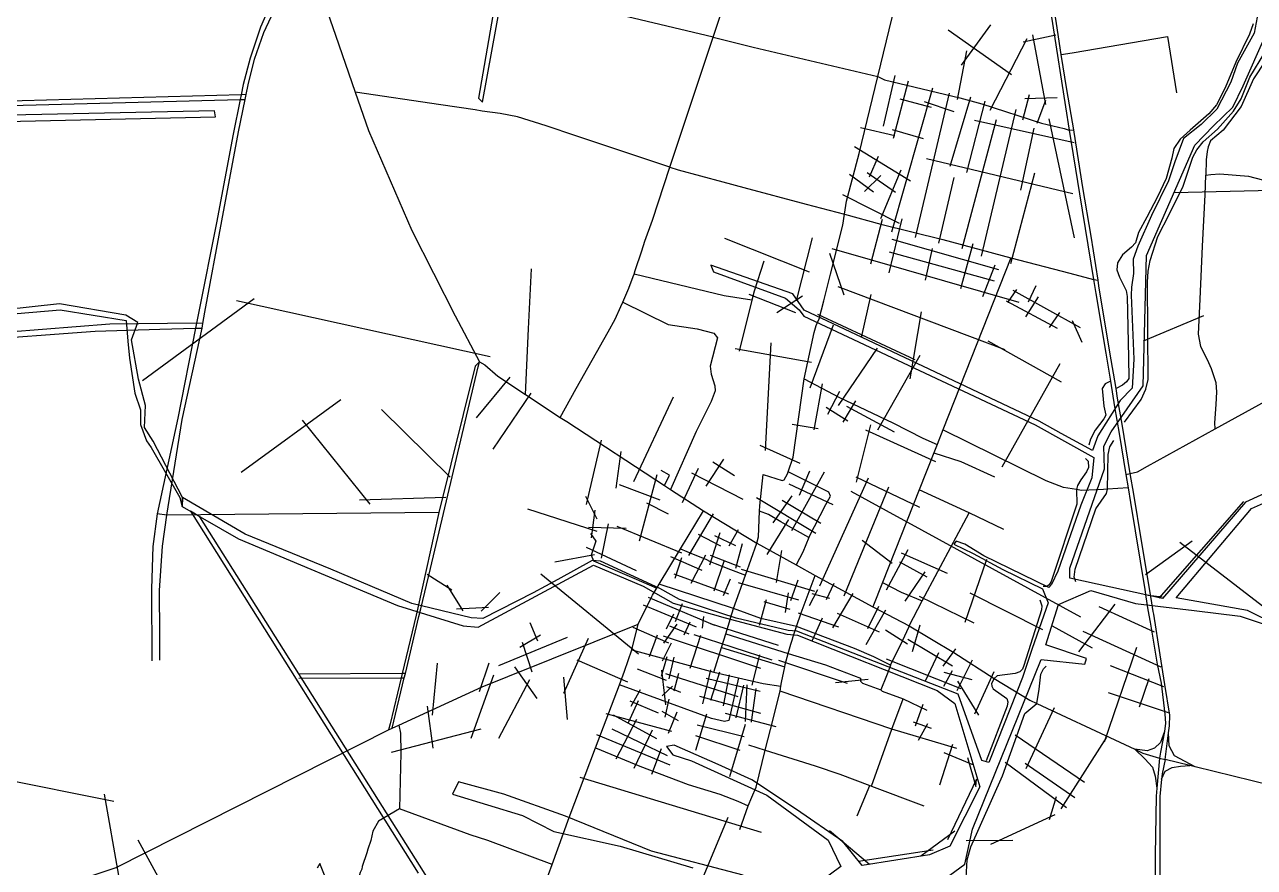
# Model space of a CAD drawing. Header units: metres. Extents: x 4243 to 17166, y -1761 to 6246.
# Drawn here: x 8553 to 12106, y 1809 to 4242 of the extents above; entities that cross this region are included whole.
import ezdxf

# ---------------------------------------------------------------- set-up
doc = ezdxf.new("R2010")
doc.units = ezdxf.units.M
doc.header["$MEASUREMENT"] = 0
doc.header["$XCLIPFRAME"] = 0
for name, color, linetype in [('底图', 73, 'Continuous'), ('水网', 141, 'Continuous'), ('路网', 2, 'Continuous')]:
    doc.layers.add(name, color=color, linetype=linetype)
picture_1 = doc.add_image_def('image1.jpg', size_in_pixel=(8192, 4266))

msp = doc.modelspace()

# ---------------------------------------------------------------- linework, layer by layer
at = {"layer": '水网'}
for points in [[(9914.042567776632, 4319.477884848253), (9864.630599653814, 4029.63570525928), (9875.588312063834, 4018.686532164749), (9929.282194640837, 4313.218052250973)], [(12116.78367900802, 4278.93688037683), (12105.16508298006, 4217.462593231), (12057.04940750438, 4130.902404266468), (12038.20912947505, 4075.994976180082), (11996.99706756358, 3998.610796247552), (11951.87574803969, 3953.52591512713), (11901.50739106885, 3913.683194622572), (11876.09175774804, 3845.730016673334), (11858.18530535954, 3791.002262312453), (11808.77188154589, 3690.786007774179), (11769.08101650828, 3603.030197970511), (11755.90410349134, 3565.302740301822), (11756.43543062918, 3523.893552388647), (11750.9445649751, 3484.154036472086), (11749.61406359449, 3460.891032403044), (11757.75938140123, 3276.209728278745), (11753.23145520372, 3193.022518228739), (11718.52196404419, 3157.273771364475), (11653.42565552133, 3055.219670222549), (11638.01352929882, 3012.441224781913), (11548.10642697778, 3062.064232992184), (11483.88717215496, 3097.142581251741), (10972.44040347217, 3338.553923734057), (10805.14441176539, 3418.0243312284), (10772.23342657496, 3464.610422260361), (10535.43038325629, 3547.433110256039), (10543.15573427058, 3528.563344384544), (10751.61429440207, 3452.667725333246), (10790.34003644693, 3419.132271289476), (10803.82046099333, 3400.713270860608), (11472.82246647205, 3086.747665665753), (11641.91987552959, 2992.783769297705), (11635.88094229367, 2933.302279376425), (11603.9802065104, 2854.487609110773), (11538.41152632679, 2663.973952116969), (11519.43077413633, 2625.181388603407), (11511.87428325356, 2616.89023673482), (11324.11928536056, 2708.534473436826), (11269.50322266912, 2742.574738779805), (11244.62837847625, 2751.219776018174), (11237.59884765884, 2742.574738779805), (11293.29648860614, 2715.018251365633), (11378.73534805199, 2669.091059819912), (11493.91615384188, 2612.897742814734), (11509.59831070574, 2572.914158109343), (11463.74041164294, 2440.58144074207), (11436.02769825805, 2356.645925559977), (11364.7192292955, 2176.688459288213), (11338.6740097088, 2111.626447191113), (11318.59712235466, 2117.483523165225), (11250.3863633899, 2308.571848602733), (10783.54632753727, 2490.607493053365), (10758.69186301553, 2493.251140381268), (10608.45947873068, 2528.313677352969), (10522.83210732776, 2556.360314690392), (10444.97448550805, 2582.657073680195), (10387.95216594333, 2614.432587647636), (10216.33713966713, 2692.77550657955), (10192.21197623038, 2694.966951075068), (10093.71702610294, 2640.464866913448), (10021.80517330859, 2601.908897761663), (9877.103686174612, 2527.425657931948), (9842.902231100134, 2529.178123581223), (9671.89131650131, 2571.239311509533), (9437.46759977634, 2669.50042843615), (9190.16029172833, 2771.148035741469), (9009.503242119796, 2877.177094647953), (9007.749134719723, 2850.888959996984), (9170.866566018318, 2757.127735591377), (9630.401945494583, 2565.223835178942), (9819.828804258024, 2506.513361148653), (9863.677850032807, 2502.132197025466), (10196.05136068491, 2681.768262937025), (10339.62323176709, 2621.244952885609), (10426.44426961662, 2572.173614882224), (10577.28440480551, 2529.236194129277), (10755.0213386924, 2482.555235370295), (10785.76480029884, 2479.263900196646), (11189.05883831833, 2319.153624863247), (11239.98763624264, 2282.30383740901), (11312.33692411892, 2041.357921745221), (11225.98097947635, 1869.620887763682), (11166.94325601496, 1844.811827221245), (10972.72644671215, 1813.938419094891), (10916.4472572949, 1883.403731118131), (10783.33088530064, 1975.626085999363), (10654.22057435615, 2061.630580065656), (10556.92074636602, 2105.381275969849), (10429.8389405352, 2161.816649418092), (10407.77576310024, 2158.289582316531), (10425.42601391009, 2133.598962693941), (10479.25964280276, 2116.844747136231), (10697.23987638147, 2017.200573740003), (10874.62526094296, 1887.575036329916), (10910.80863902589, 1810.858092744485), (10787.39080690953, 1720.138097686576)], [(12292.70027156407, 2960.580488124513), (12080.61631352384, 2863.214865045913), (11840.55761775689, 2585.221664568817), (11572.21557781589, 2643.657597146521), (11572.21557781589, 2672.974599592912), (11672.92608932336, 2959.397803793661), (11671.01112809113, 3025.428616618738), (11692.08079656295, 3066.578211933258), (11784.98152699042, 3199.59685171512), (11794.5002890561, 3575.620611794294), (11933.72182821703, 3894.134980763484), (11987.53434959322, 3949.902255430759), (12043.4336037148, 4003.830821060459), (12073.31092930212, 4065.463508562708), (12137.88391698652, 4210.877910537994)], [(7934.526544034598, 3949.968087883783), (9104.593331492972, 3975.904349510674), (9101.598247695832, 3993.860222944699), (7738.849676870974, 3964.931315745461)], [(8134.889279846335, 3374.72152598726), (8655.421742585138, 3418.488608135202), (8845.91052777879, 3387.95356156875), (8851.125540028324, 3328.113586630265), (8855.600333511944, 3279.567183383392), (8871.582362678251, 3178.002944686741), (8887.401354476227, 3129.70492239797), (8887.401354476227, 3088.118935538922), (8905.004295335499, 3040.321124902054), (8918.243803056306, 3021.480106826639), (9001.726941927918, 2877.005757783307), (9007.749134719723, 2850.888959996984), (9009.503242119796, 2877.177094647953)], [(9009.503242119796, 2877.177094647953), (8924.389001719654, 3039.611341816781), (8899.516341063078, 3078.754915920552), (8902.624968741788, 3142.751534694748), (8882.093178016248, 3218.928594669736), (8862.19534062897, 3332.009775433515), (8879.606130304164, 3382.337104647828), (8845.589547959855, 3403.436549583625), (8653.34374398459, 3435.98940395721), (8327.961916189406, 3400.978325540491)], [(12169.74971619085, 2509.431837407057), (12085.89464832272, 2550.855111740297), (11879.55411828845, 2587.571221942722), (12097.20099867659, 2845.526058637537), (12305.2759842854, 2937.588288294559)], [(10209.65260756667, 996.8377986563137), (9059.03106328061, 2821.411690930944), (9031.812616143112, 2837.05707542305), (9689.93751520559, 1792.438229881692)], [(11225.94968212431, 1786.53860716935), (11269.65752589272, 1817.981509136094), (11291.02997804852, 1919.187550293572), (11489.95958627888, 2408.976688683325), (11616.37177434703, 2395.27462663583), (11621.01833934372, 2411.98744536721), (11503.00475927954, 2450.984405710944), (11539.89705877634, 2568.070441947202), (11633.53364089735, 2608.168155402993), (11762.84119794366, 2571.040664238565), (11932.27851080033, 2550.249108198856), (12064.5731453445, 2533.778920866491), (12139.93644099822, 2509.607486441149), (12152.96196217311, 2496.59220924211), (12858.21430751099, 2352.494168849487), (12892.14136487176, 2518.776021046215), (13001.92956413585, 2516.916901073477), (13212.79219760455, 2467.673651249497), (14311.20915661054, 2057.866056168453)], [(10629.29696452187, 1786.427640676439), (10363.92526163475, 1855.538492374005), (10115.49197676184, 1957.08864465059), (9937.636404075662, 2020.557741366676), (9806.362208774195, 2055.818063175422), (9789.423790759873, 2020.557741366676), (9991.275698248064, 1958.499011526466), (10081.61514073319, 1911.955179754819), (10273.5858191495, 1869.642736088717), (10483.90766349027, 1807.584006248507)], [(9447.137025838483, 1716.366099362436), (9406.257589272223, 1819.84436632233), (9398.0817019589, 1806.228835141111)]]:
    msp.add_lwpolyline(points, dxfattribs=at)
at = {"layer": '路网'}
for p, q in [((10542.45360722602, 4206.569265889877), (10083.63919396535, 4315.632372303342)), ((11260.11256139283, 4125.239088437927), (11344.87743600376, 4242.201509151025)), ((11221.5724199235, 4226.924067878164), (11403.87003305065, 4098.692511100147)), ((11342.29649623576, 3995.592852614646), (11449.87641257385, 4202.72934773803)), ((11438.29129743401, 4193.081587372288), (11531.93006309122, 4212.907217463595)), ((11464.73683198762, 4213.304799483391), (11502.13935110578, 4011.314447337005)), ((11248.00339756917, 4026.022682247449), (11275.45117523067, 4167.184135270072)), ((11066.64543284604, 4095.059364631072), (11033.85381430026, 3949.627139022225)), ((11057.9476803852, 3644.048128378927), (11176.44163840951, 4059.732347935438)), ((11105.18994138774, 4079.539004481281), (11061.83728617185, 3913.999132901547)), ((11082.00442635489, 4028.428585301678), (11172.39700155391, 4003.59968877997)), ((11126.54128602717, 3627.559829935024), (11225.08281825983, 4044.868587448203)), ((11152.14615915052, 4020.394726208062), (11237.05733068555, 3991.569598552713)), ((11286.04423709807, 4032.903467240102), (11226.17094712425, 3832.760448470072)), ((11327.47174124629, 4021.574535759341), (11274.13013584015, 3815.448813146331)), ((11436.75554365222, 3967.330894284592), (11455.75667551381, 4040.859132328361)), ((11442.97425470047, 4028.777008590229), (11535.9077381707, 4032.22904394398)), ((11478.02437750448, 3957.90707925032), (11503.14668913139, 4024.70143353939)), ((9874.43647492514, 3992.889972692297), (9854.710661156338, 3995.85698882019)), ((11416.44065085414, 3997.341581050423), (11316.18868194509, 3573.80921316304)), ((11066.87907121761, 3921.555778580136), (10967.84333196236, 3944.585638022982)), ((11359.71456436487, 3967.681329918851), (11260.69847693515, 3595.258518777149)), ((11297.53546018211, 3966.643821958161), (11584.92739762599, 3902.467529458402)), ((11512.4747557037, 3970.35889964609), (11584.88591043849, 3626.476325500583)), ((11059.67631319642, 3939.547874237236), (11148.62848236016, 3913.639210494585)), ((11468.32510978111, 3943.741027774057), (11430.51135801524, 3764.486732594495)), ((10950.96314157953, 3890.609063573822), (11111.87374564295, 3791.488962500181)), ((10993.64181196037, 3803.014528906147), (11019.59532302758, 3862.371253392426)), ((11158.6778437182, 3856.146780584357), (11581.05671581952, 3754.443690032582)), ((10935.96734292246, 3810.50620456558), (11005.75315932021, 3759.793654883804)), ((10979.79964825313, 3760.946154028817), (11027.09285843337, 3807.048419652623)), ((10986.72073010681, 3815.116488623607), (11069.19507526199, 3758.640868260818)), ((11084.1901460737, 3822.031770971545), (11025.36276993132, 3681.995794165589)), ((11470.86529020697, 3813.216834258346), (11401.00450573361, 3551.704170320242)), ((11194.01109838055, 3611.112640839478), (11238.12362418812, 3800.509445955395)), ((10915.78127875912, 3751.725585912821), (11079.57633411977, 3669.31772861461)), ((11874.3951501341, 3757.751411449979), (12157.17327562405, 3764.322295200895)), ((11030.58142140787, 3680.000984595332), (10996.41999783018, 3550.506824613318)), ((11050.30748728197, 3525.965406052419), (11088.15471993608, 3681.254963460496)), ((10575.14017227408, 3626.053732898145), (10819.13869516004, 3528.417018102483)), ((10783.2901259585, 3444.645940313989), (10828.96751936362, 3626.631563599455)), ((10885.53056848456, 3595.702097270754), (11425.42517440044, 3440.997270034976)), ((11057.94258546736, 3622.483544102521), (11366.78994944214, 3534.929831305286)), ((11155.72351926309, 3504.529611902486), (11176.25167076161, 3596.291427090475)), ((11257.82275978266, 3480.239736557298), (11292.93693298136, 3610.325813660631)), ((10878.3103421739, 3582.075066971069), (10920.0260730983, 3461.838272283961)), ((11050.92324448551, 3586.575534447971), (11354.5206596317, 3502.910248549073)), ((11321.35492855333, 3457.644831269224), (11356.51277247572, 3548.981754031091)), ((10902.37727797916, 3485.885803708168), (11384.51225694595, 3304.728979383771)), ((11453.18956480839, 3441.738675696019), (11475.22945119068, 3489.119930767629)), ((8893.521806396195, 3214.683120144066), (9216.585446610814, 3451.485041002336)), ((10645.68003650033, 3463.711191198848), (10780.39912405272, 3411.137509198569)), ((10726.62736201857, 3411.137509198569), (10800.63613739353, 3459.089120544494)), ((10998.1544534046, 3462.896191179869), (10969.93079255288, 3339.207073661091)), ((11393.08045292669, 3439.736679176742), (11419.46120924025, 3477.77518799901)), ((11408.1075489358, 3475.439429567196), (11602.12565644597, 3367.663654570701)), ((11445.50861236313, 3398.361413662962), (11481.90816052805, 3456.086413243494)), ((9164.706810447038, 3445.594330106804), (9898.084557508353, 3284.192128817377)), ((11143.37125507777, 3413.329528649978), (11110.87586960743, 3219.326751645481)), ((11389.0729361861, 3444.408196040371), (11535.67191626294, 3366.329181876441)), ((11514.3001919525, 3367.330180136079), (11543.68694974412, 3411.040916603699)), ((10822.02896922046, 3193.222027933516), (10889.70985673822, 3375.721374335058)), ((10843.66708494525, 3406.493877697154), (11124.4188888577, 3275.383229141357)), ((11579.74950549146, 3388.1930307101), (11607.54300971515, 3325.624602445343)), ((11785.70136608532, 3329.698165150418), (11960.12951481016, 3402.89925327478)), ((10606.00663975219, 3307.168229881499), (10826.66461653623, 3267.33327128191)), ((10708.71654255758, 3323.972466604377), (10692.3749577665, 3012.589850887715)), ((10904.53170034603, 3142.212513518171), (11016.64027072699, 3307.804993564787)), ((11335.70585619111, 3329.458696009068), (11547.72358030046, 3211.313016009169)), ((11017.9482089004, 3071.807436040952), (11139.93582481704, 3288.356534558115)), ((11376.76798195147, 2965.602153144486), (11544.46137724351, 3264.27479325654)), ((9955.058839277133, 3223.985044522911), (9857.141798392635, 3106.971452732804)), ((10857.04852251802, 3205.479513227823), (10832.94883367, 3071.941688248655)), ((9906.61781691015, 3016.791916241287), (10016.07339082914, 3177.769512582512)), ((10313.04886857874, 2923.029254445865), (10427.95018173719, 3167.956164911331)), ((10907.1206464133, 3182.526410400518), (10872.66153406934, 3116.582128441601)), ((11723.45321699628, 3088.362821082061), (11710.7627950462, 3164.140497777087)), ((9178.79716943379, 2950.288777126465), (9466.289549542009, 3159.474415154721)), ((9584.258003191791, 3131.433814854478), (9782.790935682364, 2935.264316459186)), ((10869.15768634167, 3138.174598080223), (10931.65049188933, 3098.491140366009)), ((10918.21737729362, 3094.406078542466), (10954.42841350147, 3155.681718417385)), ((10926.97845230379, 3140.508919122221), (11064.81344598881, 3066.977806298819)), ((11702.15779840597, 3138.99448998546), (11715.01519959629, 3061.452579926641)), ((9354.842590624468, 3099.841136870091), (9550.43429987703, 2857.3842370442)), ((10770.50770514528, 3088.360129548062), (10845.36369255918, 3075.954880581936)), ((10956.64688626304, 2921.300936945307), (10998.00087802636, 3087.102700947376)), ((10981.97590598184, 3072.640259693493), (11184.09638842055, 2980.700208169757)), ((10176.49197140604, 2856.925134740712), (10219.81187357916, 3042.382054403308)), ((10677.24741909303, 3028.287009983382), (10792.4529716263, 2975.962858853105)), ((10275.07499082607, 3009.498312896816), (10260.72551887901, 2903.557222246367)), ((10521.83859836461, 2909.404236491886), (10573.0498003019, 2987.107229482965)), ((10453.55723839672, 2862.024418810092), (10499.7106426896, 2961.206327645284)), ((10541.43801914016, 2979.526435655659), (10604.02981166145, 2940.359000881145)), ((10863.07289884588, 2949.696572527173), (10768.85913532728, 2780.935797874175)), ((10791.69455672556, 2883.904653887498), (10821.55586971424, 2954.110509137914)), ((10271.09804359206, 2914.627136084427), (10387.72580602567, 2869.806159732048)), ((10329.41228873154, 2751.778058218071), (10380.24937813624, 2943.511484199728)), ((10479.4787242664, 2947.939794708451), (10628.05453243397, 2872.132143913186)), ((10761.24732819455, 2916.667367172486), (10887.71992743038, 2856.407099455304)), ((10850.09832684858, 2621.917651313999), (10991.1285618142, 2933.418707950565)), ((10954.01499731757, 2936.714930249554), (11138.75671527837, 2848.538827667129)), ((9520.286215803004, 2870.609085676668), (9769.555067188456, 2877.956447399803)), ((10173.5245457337, 2881.144003029564), (10205.67711602337, 2815.406992680393)), ((10715.57721324346, 2803.752636148012), (10770.61615410901, 2882.149313458591)), ((11048.93113164149, 2907.06014119921), (10919.62939735839, 2591.699692938361)), ((10939.9566635281, 2895.526525410359), (11603.91688396118, 2532.675292974804)), ((11670.2536323464, 2900.21456170216), (11605.92209862568, 2897.456922674493)), ((10005.91921973438, 2843.985464245372), (10206.02720965806, 2779.32563381549)), ((10349.34870192466, 2861.838133091456), (10412.64650447841, 2829.965451573196)), ((10667.56489181379, 2876.883867127879), (10839.12169045838, 2773.915011114557)), ((10741.92521651426, 2869.278350195905), (10853.7593891815, 2802.582600847411)), ((11830.74917322432, 2586.393999693101), (12075.37364314927, 2865.370374796272)), ((10190.40837534342, 2760.666014333372), (10201.71982061502, 2840.614497676608)), ((10471.5190070353, 2709.818637487886), (10542.91627313581, 2829.484213466756)), ((10698.01139249932, 2711.899690446444), (10760.66214049759, 2813.113493508835)), ((10182.13350105658, 2790.765531789104), (10290.65015441703, 2788.27855994989)), ((10239.13471310492, 2800.772064650024), (10218.8525733496, 2701.340337466856)), ((10264.26721456728, 2794.247177372862), (10450.43769303709, 2716.655438352609)), ((10533.05687942577, 2681.956561001367), (10562.8643318552, 2776.111630213331)), ((10588.10819366295, 2737.250646945032), (10615.51230060076, 2784.5683693873)), ((10498.44200816739, 2770.587166239857), (10563.82654346642, 2737.440669877164)), ((10546.52201921877, 2767.034226121847), (10606.85821886349, 2738.451442387479)), ((10607.39318522822, 2673.010821815988), (10626.61703778035, 2744.468068629911)), ((10973.11293261649, 2753.784366906796), (11059.51036444655, 2687.423529382621)), ((11791.2184341735, 2654.206600919541), (11925.6456557227, 2751.487992955605)), ((11890.36407808331, 2747.471638364717), (12141.39067609585, 2554.651833169104)), ((10084.34164958005, 2691.389862808341), (10199.65346754086, 2712.409388870991)), ((10175.11779930175, 2733.006322331203), (10319.63150232402, 2665.874181438121)), ((10418.74439319118, 2706.322330528172), (10509.80149123503, 2667.242001575826)), ((10432.80054344434, 2644.038217966678), (10451.74490336503, 2703.26931458409)), ((10478.63442360912, 2629.382879001088), (10521.41280880896, 2711.207443516702)), ((10533.57146611949, 2710.660372957238), (10620.08098614029, 2676.468606728944)), ((10739.58228219021, 2724.030685437901), (10724.30480736552, 2631.825579234341)), ((11043.16004551074, 2610.359887376428), (11106.04734326212, 2726.638110542728)), ((11085.47697673074, 2717.241893392697), (11218.30512194882, 2657.928290600539)), ((10573.35767890373, 2691.667279040558), (10544.02405382588, 2606.179095391941)), ((10623.46983429568, 2670.295304997882), (10834.91692761588, 2606.789698580746)), ((11080.18699640548, 2690.814906886663), (11159.53160636558, 2647.357438502542)), ((11332.32501433498, 2697.86214161868), (11268.84961750509, 2515.810398402158)), ((9715.61735640443, 2655.320578017796), (9787.676233968348, 2609.769120166893)), ((10044.63186056213, 2656.041572743561), (10326.40774294419, 2425.855382198061)), ((10428.4834274331, 2656.897695521379), (10586.80243902572, 2598.851569648134)), ((10572.13562648685, 2593.966456659604), (10592.30276666989, 2642.20612092223)), ((10614.91401168669, 2631.214976045479), (10788.4723851654, 2581.753817927209)), ((10787.24960490304, 2637.93189860048), (10765.24975001742, 2578.700801983127)), ((11097.23167984735, 2577.473271090305), (11154.82972511893, 2662.038937962556)), ((9772.480277827824, 2623.483543766663), (9819.04855399544, 2550.013376270945)), ((9871.98984443478, 2548.543788935174), (9925.910814774805, 2602.422045921732)), ((10367.22559676529, 2595.074484004581), (10372.89175884635, 2604.079064974503)), ((10759.13803224207, 2601.904585592216), (10749.97154734737, 2545.116189208056)), ((10843.19689682056, 2610.218448219705), (10819.71587655763, 2564.429533573159)), ((10827.29056357534, 2599.622585539066), (10878.79727074271, 2586.377900927328)), ((10869.70793745969, 2582.21522005438), (10891.67358361184, 2629.139672646183)), ((10888.01616050582, 2500.973660843272), (10946.94907423039, 2599.493507934676)), ((11283.54336032364, 2601.550987700408), (11493.36444703315, 2495.843616632104)), ((11798.55293221108, 2594.80502987135), (11839.84724065207, 2589.871620585385)), ((9688.889147665584, 2558.729501367023), (9683.779583044581, 2537.32247499231)), ((9800.42153466656, 2554.911425767758), (9893.558087001673, 2560.299050231814)), ((10340.03519226017, 2566.612641207758), (10493.38129914144, 2503.674803763337)), ((10354.2820380067, 2588.71567170485), (10546.24689365981, 2508.544967897877)), ((10433.76784997328, 2518.659879949991), (10454.01359745883, 2571.108221559378)), ((10694.97045444231, 2581.753817927209), (10675.41470439045, 2507.25706663332)), ((10688.24880222673, 2576.258101749874), (10763.41630746936, 2554.275524518395)), ((11019.48177914601, 2561.746501764632), (10987.74844780343, 2497.576533780026)), ((11137.78504167707, 2591.567453076365), (11295.29806344025, 2514.636050932168)), ((11598.97481373441, 2430.873884960427), (11703.24084999261, 2569.22869065142)), ((11656.52991612768, 2562.561214305694), (11816.68283313571, 2489.216387200868)), ((11792.64941247576, 2589.729242428614), (11798.2821787151, 2552.95299847977)), ((11813.56634479598, 2547.986776466423), (11807.52169644483, 2584.998248173797)), ((9692.362315785373, 2533.153467519616), (9697.772443035852, 2555.7497665048)), ((10407.14763252507, 2498.055184584868), (10428.51862899016, 2540.763197925058)), ((10511.75284473691, 2499.553807194694), (10515.5027042079, 2533.270372353727)), ((10589.319112845, 2517.915038554871), (10592.46945443586, 2528.004287844931)), ((10787.52909753448, 2543.627915804798), (10904.26094185945, 2503.238412218751)), ((10827.9507193478, 2462.849196110678), (10857.79456404701, 2528.906456908211)), ((10900.86044817767, 2542.872998679639), (11021.74828970362, 2488.894699362689)), ((10984.72643372661, 2452.279781402496), (11041.01508513407, 2552.309750222136)), ((10012.81409915385, 2515.557705274609), (10035.11018711491, 2462.72673049936)), ((10309.66584318643, 2502.176181153453), (10413.52137464226, 2457.595248898375)), ((10400.02420965186, 2456.471497549443), (10437.89182197687, 2510.792758073716)), ((10416.52082551177, 2506.671761505073), (10471.63546229829, 2483.444692181132)), ((10458.51313768595, 2480.073150656419), (10475.38459392392, 2518.285296167074)), ((10533.16241700796, 2513.454229035124), (10730.05260244373, 2450.087186995137)), ((11040.40733422979, 2494.630172159407), (11103.72406076383, 2453.87212182756)), ((11139.07987863349, 2508.084715682606), (11117.21758652723, 2431.02136115433)), ((11521.40032377303, 2505.885509282176), (11637.34463938151, 2442.542327912932)), ((11609.8182544175, 2490.88318441785), (11835.1686504581, 2388.123899837956)), ((9922.992882589344, 2391.436220902717), (10121.74635223439, 2473.547400945332)), ((9983.511043582575, 2444.267483155942), (10043.39161201042, 2480.549214159546)), ((9990.518011192677, 2459.544061994937), (10017.91047260409, 2373.613737242529)), ((10181.14144778426, 2469.77971479058), (10109.61389735806, 2310.886621143378)), ((10380.15257469879, 2479.698566873441), (10357.28148887621, 2416.385858168011)), ((10395.89950980281, 2404.772610984045), (10421.39520611695, 2457.220665115398)), ((10398.19003925833, 2477.470612676931), (10679.42949958495, 2383.67489091598)), ((10505.52467169857, 2478.591776724206), (10474.85763385857, 2382.927448217815)), ((10486.45439452468, 2480.898499881965), (10711.59589893708, 2407.655727453297)), ((10770.02404225641, 2464.998892612232), (10773.27457138546, 2475.061960201653)), ((11105.07203043392, 2467.42929498275), (11233.20921208628, 2390.972518951923)), ((10408.45629854384, 2416.949889927171), (10391.81920852279, 2359.732576425479)), ((10566.09786706627, 2443.59203104669), (10748.81767925457, 2387.47434428701)), ((10676.09160060703, 2422.118168707181), (10654.02623963589, 2334.675134924881)), ((11193.12822191743, 2428.594184730959), (11154.26200571144, 2346.676189878024)), ((11207.09557503252, 2389.759074479225), (11242.92522025376, 2440.123200872447)), ((11672.89697550761, 2171.105062332761), (11766.554665145, 2444.334178042831)), ((9744.7624695251, 2398.567399199295), (9730.676477610834, 2248.229937144614)), ((9866.891287448234, 2316.487266776443), (9895.419187674765, 2399.593695519492)), ((9967.808507047594, 2387.993097365776), (10032.94921413949, 2296.74126808031)), ((10147.93204598222, 2407.881685130473), (10294.81852498965, 2344.707253324275)), ((10322.94829378556, 2381.769199513597), (10406.52168548596, 2348.907881288033)), ((10428.18891502649, 2415.790203833197), (10414.26013771735, 2353.160542762722)), ((10730.62104969658, 2407.070709802968), (10929.66129042697, 2340.9757893926)), ((11042.28371965617, 2410.629686958157), (11257.29434402648, 2325.435018307588)), ((11054.56779266544, 2392.91097891744), (11046.44146984466, 2371.935514944548)), ((11247.28574201057, 2319.138101053366), (11291.39972350874, 2408.407194842934)), ((11688.785112618, 2391.693801155663), (11843.52285989292, 2331.422321797989)), ((9907.137498521595, 2363.744618846977), (9841.996791429821, 2180.602759203001)), ((10011.23540249374, 2350.343833702442), (9922.465194678514, 2181.240960276046)), ((10109.61389735806, 2358.107750990836), (10120.47043925826, 2235.58809381671)), ((10392.97939408116, 2378.676224132941), (10404.97428617789, 2278.159555125574)), ((10404.1998586785, 2368.624557232193), (10613.52018775674, 2302.515550401702)), ((10442.11769233574, 2369.011215089529), (10428.18891502649, 2317.206249156501)), ((10534.97693557571, 2379.449539847614), (10510.98787922761, 2280.865585170919)), ((10522.30223588075, 2355.202211240598), (10678.19070672395, 2317.353150394513)), ((10560.42459409381, 2372.428465610021), (10534.685797418, 2290.907477820991)), ((10588.59148300474, 2365.14981111954), (10571.35100915178, 2275.379643244261)), ((10615.53485292592, 2355.978503936378), (10587.46007735491, 2233.171642411442)), ((10895.69347372406, 2342.166523106396), (10989.85046530189, 2352.289197063423)), ((11042.62321130582, 2362.081633441558), (11026.81584361591, 2321.293967381527)), ((11046.44146984466, 2371.935514944548), (11042.62321130582, 2362.081633441558)), ((11208.91737205419, 2332.113131337857), (11233.81623514509, 2377.622904884396)), ((11208.91737205419, 2372.161686062347), (11289.68637545081, 2350.923964227433)), ((11247.91532827657, 2346.069036424742), (11309.23630273959, 2248.77672022616)), ((11353.0904434321, 2373.548479745456), (11297.34403684339, 2251.004674422671)), ((11773.66789818264, 2272.046336288331), (11802.00728645199, 2354.373412279529)), ((10331.60383121355, 2321.817970604286), (10304.28051511454, 2273.065158181533)), ((10394.91400713904, 2304.061894353072), (10425.09338856488, 2332.283893246611)), ((10407.6825988898, 2330.737549295241), (10448.3080174136, 2314.500219111156)), ((10629.62740633078, 2335.06466756179), (10607.28837549139, 2240.684790584433)), ((10639.58287563291, 2335.792561758659), (10634.96906367899, 2230.252215385612)), ((10665.32094446337, 2325.60233048076), (10652.20880968647, 2228.553795592976)), ((11408.12962737516, 2321.137142269814), (11457.09907137626, 2292.059187952371)), ((11683.33864553307, 2313.638360184559), (11857.13356876489, 2255.57902373554)), ((9716.185803657281, 2274.407105302729), (9732.790140635567, 2153.163275318861)), ((10325.35891773121, 2289.446227346081), (10296.4736454162, 2225.872201174265)), ((10301.93830863596, 2289.836047460966), (10383.5188596471, 2255.123946123524)), ((10413.96536033274, 2294.516476141347), (10402.25505578506, 2242.643090453698)), ((10502.39129727648, 2303.281104211463), (10678.67617960192, 2254.514205368585)), ((11147.58547991025, 2278.980592181731), (11125.66132094559, 2216.247726523318)), ((10232.06806217239, 2253.173695637205), (10421.38137705438, 2201.690705020331)), ((10253.14646478905, 2249.273482142482), (10378.44432155857, 2180.6292071754)), ((10393.66793582414, 2259.804374803964), (10440.8985513004, 2232.502592863049)), ((10412.79425709345, 2196.230348632147), (10437.77609455923, 2257.854124317586)), ((10522.87796158762, 2251.546570378821), (10490.87023253133, 2145.850123473036)), ((10576.93576686165, 2254.028942570672), (10723.11114091903, 2215.452275005693)), ((11527.3781179958, 2269.645032881411), (11445.94677529041, 2093.175824186474)), ((9613.365268351978, 2141.677093393519), (9872.013135487448, 2209.318357755256)), ((10249.63315507117, 2208.711204301973), (10408.89082224422, 2131.876394752588)), ((10320.28437964269, 2235.622878650029), (10260.95333448739, 2121.735609684023)), ((10314.42959129158, 2094.823935335968), (10367.12486998772, 2205.590918515052)), ((10496.00518178753, 2220.217222206585), (10632.18432720075, 2186.590637649293)), ((10634.53235644253, 2220.999449738011), (10589.53477063565, 2070.348061750119)), ((11119.68207103212, 2228.694659793807), (11172.49962775444, 2210.770983891387)), ((11161.53754827205, 2223.218204639794), (11134.63055973861, 2175.421543914767)), ((10204.75348021812, 2192.262865294586), (10417.48740419536, 2105.287558154611)), ((10490.91754248203, 2189.718685341184), (10619.66247503855, 2147.489897761669)), ((11414.74913815805, 2191.977399679483), (11614.62640109169, 2054.606343570515)), ((11547.53142911638, 1978.227186589036), (11679.22995828267, 2184.384819255793)), ((8811.026353724534, 1998.615698527661), (8136.927246950101, 2135.11770876107)), ((10365.18225063046, 2077.985776213696), (10392.50556672958, 2151.700299976161)), ((11233.46395797434, 2163.704229708935), (11196.33074165194, 2046.422708459315)), ((11208.70848042611, 2140.248040450213), (11294.49961704283, 2104.850304176158)), ((11276.57278498308, 2126.174269399373), (11300.83187197253, 2042.074316823681)), ((11386.20376964216, 2112.453233806474), (11563.12042176979, 1981.586941517366)), ((11443.76760618016, 2109.286951545801), (11587.4137174926, 2010.609854009818)), ((10157.40277025173, 2069.417495590926), (10681.35028358025, 1910.164767014677)), ((11302.88002891186, 2063.902518390154), (11218.90923362609, 1888.592995789251)), ((11300.83187197253, 2042.074316823681), (11302.88002891186, 2063.902518390154)), ((10958.02039830596, 1957.412871407287), (10994.86714975559, 2045.193420503696)), ((8825.583989454317, 1784.911769388942), (8784.152118233847, 2019.874118775828)), ((11514.24997062026, 1946.648595024773), (11534.25989619817, 2013.437487232615)), ((11344.88980937539, 1875.464164795703), (11530.42851804301, 1961.537941050483)), ((10457.49852120643, 1647.789669194084), (10585.82057558896, 1953.389378250518)), ((8879.912553215167, 1888.565110427036), (8960.712126118247, 1739.654401492036)), ((10878.23974117066, 1915.035506105167), (10994.29614496987, 1818.171819546202)), ((11141.76562813809, 1842.207564373966), (11240.07279415382, 1914.514308562211)), ((11273.1839368277, 1886.320195030828), (11407.9044800708, 1887.405711810978)), ((9544.596823705593, 1861.086306614743), (9541.257238986203, 1851.049882977211)), ((10962.21927060117, 1826.518454661185), (11177.94827837555, 1859.261044488929)), ((11819.00986789563, 1844.032232299855), (11819.04326374479, 1826.011132980173)), ((11832.93593619601, 1843.36575171951), (11832.80235280492, 1825.671359066793))]:
    msp.add_line(p, q, dxfattribs=at)
for points in [[(11197.06137106591, 6222.563527105319), (11226.24471137509, 6047.702261901402), (11242.93150304467, 5947.72219305992), (11318.57309703552, 5480.906673889549), (11327.133565875, 5426.422064529674), (11329.10392086603, 5413.925149180403), (11331.12993559637, 5401.009940528251), (11334.64763150574, 5378.578294930456), (11370.0360976255, 5153.283728385286), (11450.78725625598, 4667.336178539727), (11453.03590996586, 4654.134194488579), (11504.77720928588, 4351.799608173722), (11522.15418179542, 4245.912387890217), (11560.10299620614, 4005.333146496616), (11570.9009868151, 3938.085263007263), (11600.43404772528, 3754.067152497301), (11641.288300846, 3506.753494598379), (11647.96747028478, 3466.327952776512), (11676.47639188566, 3293.936024128401), (11689.96831416548, 3212.550629932375), (11702.15779840597, 3138.99448998546)], [(11710.7627950462, 3164.140497777087), (11706.10964033589, 3191.769799078291), (11688.52116078534, 3296.223239951709), (11656.70605031424, 3487.89345304476), (11654.15683397488, 3504.074138334895), (11634.1749853848, 3631.063203659782), (11610.30808655568, 3772.365582842322), (11585.12761773565, 3931.44545326702), (11583.96989503526, 3938.12447449466), (11563.65408796468, 4055.511158186418), (11547.73540078499, 4155.64559982199), (11534.21008264483, 4245.899317063332), (11516.49915166595, 4351.904175689852), (11506.30228630476, 4403.547567701376), (11470.74684094474, 4618.78954729851), (11382.21444992558, 5154.721626520564), (11338.76645266474, 5414.317311599791), (11337.29703538515, 5423.088681040272), (11336.75156987482, 5426.578929656592), (11262.91335163475, 5897.732466763294), (11237.5325077346, 6047.97678989725), (11208.01269781426, 6222.679962632187)], [(9129.809269055955, 5266.459903031528), (9244.301365334773, 4807.866304353287), (9290.899704184614, 4673.192112681396), (9307.64215560467, 4624.789241640304), (9314.020762425149, 4606.424173519887), (9370.83823052631, 4445.466321139538), (9375.925531255314, 4428.735401297394), (9451.03279169486, 4211.810651211475), (9508.184218265347, 4047.224387109687), (9546.500386994565, 3936.856636524608), (9671.267272275176, 3647.55776366865), (9796.84678984457, 3401.840799926722), (9867.055992685493, 3269.064213518461)], [(10100.55975657538, 3108.163255066553), (10146.1673519446, 3191.573753673525), (10239.28610599623, 3355.063648486452), (10258.65569739626, 3391.646267109493), (10275.76550313481, 3428.594954218657), (10281.19789428473, 3441.07676102355), (10298.84203357459, 3481.619849026611), (10311.33208043524, 3514.778496887011), (10313.7031855958, 3521.927811199742), (10317.05390226492, 3532.004822600575), (10336.15632688464, 3589.487078285252), (10345.29565708548, 3616.986643581594), (10366.63560346537, 3678.115890325454), (10416.96314525627, 3831.247504323663), (10495.43225431465, 4064.333830754679), (10542.45360722602, 4206.569265889877), (10636.02877118462, 4489.607303647266), (10648.14033178636, 4526.624679813568)], [(9370.83823052631, 4445.466321139538), (9314.555095974589, 4371.000833456812), (9285.845799304778, 4333.382668345175), (9251.62618783512, 4274.472175728472), (9234.393930655206, 4235.455731759721), (9204.448987635084, 4145.241304120456), (9183.955069376389, 4069.19610637048), (9178.155323906103, 4039.865634559594), (9175.439128335802, 4026.115366406679), (9155.590863125632, 3925.785933258421), (9107.523106996203, 3669.698674128333), (9056.605571916562, 3414.152670172451), (9050.00432610535, 3380.092473572062), (9046.9541720564, 3365.963924207201), (8995.446643665666, 3105.653891351482), (8936.291466266148, 2829.613971569517), (8923.545384565601, 2735.632962344622), (8919.170528576009, 2613.580277368368), (8920.25032763579, 2405.025796069705)], [(8943.88345553563, 2407.182156372292), (8943.783267995575, 2481.792458101583), (8942.180267324906, 2608.091267928423), (8950.852055656025, 2736.456322229875), (8964.266054306412, 2826.046051837446), (9007.99235028611, 3102.203517093265), (9065.900749394905, 3365.754806117096), (9068.294118445601, 3379.791865968553), (9074.015940275278, 3412.505858779827), (9123.085571814561, 3676.024655944611), (9171.153327934677, 3932.896277528664), (9190.200092815096, 4026.494413515496), (9192.994212035324, 4040.270823305415), (9198.727165805405, 4068.424938871467), (9216.849978905404, 4142.496453720553), (9243.644580345835, 4219.718481218384), (9264.917735034831, 4264.629824798496), (9296.799637194956, 4324.27224070666), (9321.64614754566, 4361.550532952358), (9375.925531255314, 4428.735401297394)], [(10668.80122927599, 2745.447938557191), (10673.04250187636, 2763.130598761549), (10676.23737126612, 2837.533972954785), (10676.88302430534, 2852.459138081817), (10686.81272288621, 2943.448150022364), (10741.91587082506, 2925.660672636645), (10747.68222045549, 2927.908611031657), (10757.28909250558, 2944.885787096748), (10759.29284333461, 2950.923864662124), (10773.43041866482, 2993.660992785299), (10805.05628600553, 3219.386093370558), (10833.82124242582, 3353.508334161656), (10839.49853645475, 3373.622876777255), (10848.6267346947, 3392.848698740301), (10861.76243461505, 3444.749420749897), (10880.98731067614, 3521.601059996465), (10916.53162408457, 3663.712520812114), (10921.65232066461, 3694.702005735539), (10927.86394824483, 3732.357407604752), (10964.109574456, 3870.092737000378), (11017.79896485456, 4092.618708597438), (11100.30897143506, 4434.617362682184)], [(12102.08420103625, 4244.291605602426), (12092.19903025613, 4215.182915279583), (12052.17967331432, 4133.569158848317), (12020.98795198486, 4059.746040220313), (11996.03012215555, 4010.35224541364), (11974.20037001581, 3984.367974442372), (11920.13249333598, 3937.575513706484), (11891.02244648547, 3912.101146327275), (11873.34491135576, 3884.548632496444), (11867.09988791705, 3856.473364727048), (11850.99195760512, 3797.735094994715), (11825.5109261556, 3745.231634550204), (11794.84240644635, 3685.958022453299), (11770.93097982579, 3642.290480981988), (11762.61541385599, 3612.137618762383), (11750.65970054478, 3600.191511953657), (11724.66659944528, 3577.305731766799), (11710.62921166629, 3554.43306469213), (11708.02433557459, 3534.684185011721), (11715.82783187576, 3512.844131031481), (11735.57590954588, 3474.901868307439), (11738.18078563572, 3457.7409733049), (11741.82093298458, 3280.983855771775), (11742.85620424547, 3220.679996058287), (11736.62231275462, 3210.812357816787), (11724.66659944528, 3200.931657870242), (11706.10964033589, 3191.769799078291)], [(10542.45360722602, 4206.569265889877), (10658.00323866517, 4177.643656326401), (11017.79896485456, 4092.618708597438), (11037.24647990637, 4083.390825329756), (11254.49759813607, 4030.611650101782), (11318.84026381583, 4013.842088848294), (11491.00698827603, 3957.887079315202), (11556.25134182558, 3942.03255319217), (11570.9009868151, 3938.085263007263), (11583.96989503526, 3938.12447449466)], [(11547.73540078499, 4155.64559982199), (11579.11636523553, 4161.305226723604), (11854.67663274542, 4208.490671220177), (11880.50275461585, 4045.159230528341)], [(11730.62219220609, 3094.296413100267), (11778.99051095568, 3160.284947472101), (11792.4267734962, 3189.547951340152), (11798.69406082504, 3217.608611113334), (11797.20237965532, 3498.506307205127), (11798.78311641724, 3530.423345550371), (11805.08379959524, 3561.54319202475), (11827.14732267544, 3630.880221344938), (11860.24260728457, 3696.283504129795), (11900.42894346476, 3775.868428360147), (11927.61316311569, 3859.388065957406), (11939.43529303581, 3880.666713123618), (11957.94772435561, 3903.919036562032), (11999.31404713564, 3940.163471919892), (12045.4114482759, 3992.171092241479), (12067.86458956473, 4028.415790413447), (12092.29921779618, 4090.658109583368), (12135.63589555607, 4162.363956294894)], [(12137.45040325471, 4136.418572898429), (12103.62041000486, 4085.495200360134), (12067.43044354603, 4006.195803977025), (12015.54442889639, 3937.431738266663), (11979.04276785464, 3906.350142084935), (11972.73095273622, 3889.293202300498), (11969.52495139488, 3876.484175116697), (11966.96460310579, 3851.650385301502), (11965.28367879637, 3808.047601141444)], [(7700.812097694958, 3988.132291953487), (9175.439128335802, 4026.115366406679), (9190.200092815096, 4026.494413515496)], [(9192.994212035324, 4040.270823305415), (9178.155323906103, 4039.865634559594), (7701.468882685761, 3999.542886516487)], [(9854.710661156338, 3995.85698882019), (9755.124244684588, 4010.574445154925), (9508.184218265347, 4047.224387109687)], [(10416.96314525627, 3831.247504323663), (10145.0207611958, 3921.211265427002), (10060.12851751433, 3950.018630957173), (9976.828142555663, 3975.963616985304), (9926.845691185676, 3986.223991958367), (9874.43647492514, 3992.889972692297)], [(10416.96314525627, 3831.247504323663), (10440.95249552489, 3823.339926722402), (10569.89386170567, 3788.651208987402), (10630.83015096583, 3772.104176499823), (10811.27904554479, 3724.08392681455), (10921.65232066461, 3694.702005735539), (11027.06074649491, 3666.653316287266), (11205.52815413498, 3621.508916445484), (11402.29648606502, 3568.92779558053), (11572.35927214496, 3524.267350068259), (11641.288300846, 3506.753494598379), (11654.15683397488, 3504.074138334895)], [(11992.85751666524, 3074.940366988478), (11991.83337735594, 3092.126861497236), (11995.51805249625, 3145.790703184845), (11997.12105316506, 3182.320414142159), (11995.19522597477, 3207.950090737024), (11982.21537334495, 3248.152588639816), (11974.36734924488, 3266.097374550474), (11951.45779804536, 3312.874184101762), (11944.08844775543, 3348.267318444734), (11949.30933186621, 3449.67679870961), (11956.04416106478, 3602.491855460161), (11963.68067813502, 3750.53817266546), (11965.28367879637, 3808.047601141444), (11979.85540014528, 3809.328496051428), (12005.64812615537, 3811.249838669726), (12088.46982731507, 3804.845364456472), (12128.83427467593, 3793.787851607369), (12156.38584864535, 3784.664757554828), (12175.93355122604, 3776.979405693652), (12220.94002135494, 3770.561879201734), (12276.28807217465, 3766.405519651657), (12804.86641030595, 3726.227450523467)], [(11734.55177023471, 2943.591913723329), (11747.25332413637, 2946.205799470132), (11768.47081907489, 2951.368225467333), (11796.67917804629, 2966.999280574674), (11992.85751666524, 3074.940366988478), (12758.22354366467, 3495.421782136372), (12821.67565341689, 3545.205589455495), (12965.72307450534, 3666.365771808604), (13102.24529801518, 3731.690823635494)], [(10688.29327211552, 3558.863823699707), (10660.31868407526, 3472.57540892245), (10653.86215360486, 3446.330886668468), (10617.7723746954, 3299.62138996966)], [(11402.29648606502, 3568.92779558053), (11205.9289042952, 3072.417940558342), (11189.05286949523, 3029.7589530595), (11179.72429616586, 3006.168492607248), (11137.33383407467, 2898.999109354744), (11031.59144977503, 2631.628680620285), (11003.8283687646, 2561.447856616636)], [(10000.5169301948, 3174.295631032379), (10008.38721819617, 3364.395538611745), (10017.12579822563, 3537.115216785518)], [(10653.86215360486, 3446.330886668468), (10573.64532854617, 3458.786571699602), (10313.7031855958, 3521.927811199742)], [(10281.19789428473, 3441.07676102355), (10412.06508765579, 3376.223784975183), (10496.28941439488, 3363.755114551576), (10543.94528840505, 3351.208037707432), (10554.4427163864, 3337.654595276749), (10533.70389524498, 3256.059792573971), (10536.09726430499, 3232.769497525354), (10546.83959516533, 3199.311014728563), (10548.03071371489, 3184.986629895341), (10536.09726430499, 3153.920024727413), (10493.11680890457, 3067.320811028534), (10419.0893475248, 2900.175353559607)], [(9068.294118445601, 3379.791865968553), (9050.00432610535, 3380.092473572062), (8799.067929964745, 3377.491564547119), (8409.171413455391, 3346.306839330529), (7661.505185496295, 3291.910204758345)], [(7661.01537973457, 3275.978127394745), (8757.13387778611, 3356.971849526686), (8943.638552654767, 3363.284598936734), (9046.9541720564, 3365.963924207201), (9065.900749394905, 3365.754806117096)], [(9867.055992685493, 3269.064213518461), (9854.599341664696, 3256.5956528596), (9749.50261040614, 2833.077337877301), (9688.889147665584, 2558.729501367023)], [(9697.772443035852, 2555.7497665048), (9725.268357254798, 2671.881551815139), (9863.15981050604, 3254.295374722162), (9867.055992685493, 3269.064213518461)], [(9867.055992685493, 3269.064213518461), (9882.217707325006, 3259.993791816698), (9920.032938355811, 3227.502394330165), (10000.5169301948, 3174.295631032379), (10100.55975657538, 3108.163255066553), (10119.04992399574, 3096.086946943251), (10401.50086798542, 2911.741760990524), (10419.0893475248, 2900.175353559607), (10514.35656774626, 2838.095953445358)], [(10805.05628600553, 3219.386093370558), (10905.72250152589, 3166.963545554725), (11060.90187169634, 3092.205279018672), (11147.66428282508, 3047.794903798437), (11189.05286949523, 3029.7589530595)], [(11689.96831416548, 3212.550629932375), (11674.75093977549, 3205.087824329677), (11666.07915144623, 3191.299290111697), (11670.8102298046, 3140.876517876459), (11676.71016281307, 3114.475875441393), (11671.19984801509, 3104.229304891487), (11645.58523318567, 3071.137123195396), (11632.19349844591, 3045.141787629516), (11627.46242008568, 3028.190610779857)], [(11605.92209862568, 2897.456922674493), (11592.25206514471, 2899.587231443671), (11554.84871624619, 2905.416176355386), (11503.8977853062, 2925.16403513722), (11205.9289042952, 3072.417940558342)], [(11715.01519959629, 3061.452579926641), (11734.55177023471, 2943.591913723329), (11740.99716874608, 2904.723498899898), (11747.94350497634, 2862.823120778369), (11789.187376315, 2611.606847499905), (11792.64941247576, 2589.729242428614)], [(11807.52169644483, 2584.998248173797), (11779.72521959641, 2752.204724383482), (11757.18302270607, 2886.883800629934), (11747.25332413637, 2946.205799470132), (11723.45321699628, 3088.362821082061)], [(11589.82530024484, 2633.484491886513), (11585.04969409504, 2646.61893885344), (11588.33361907513, 2669.908112495148), (11647.98973418609, 2844.003284838458), (11678.72504559555, 2888.125390503498), (11681.39671337628, 2900.920308284869), (11683.45612395578, 3001.202085705417), (11687.78645214461, 3023.655488824879), (11699.30801944458, 3041.769847715216)], [(11179.72429616586, 3006.168492607248), (11257.94850234524, 2981.179644750373), (11355.36418873467, 2937.004924131499)], [(11618.01139531494, 2989.583315372409), (11625.50319704623, 2981.310339427029), (11626.28243348584, 2963.588153958263), (11620.37136852578, 2950.976142403611), (11604.21891041682, 2928.13079101214), (11595.15750385471, 2911.179777098296), (11592.25206514471, 2899.587231443671), (11592.79753065505, 2857.60845498735), (11518.41384690464, 2634.347052147088), (11512.98145575472, 2624.845823546813), (11505.74568885588, 2619.866503126396), (11495.76033052639, 2619.709674169717)], [(10401.50086798542, 2911.741760990524), (10416.37315195636, 2941.383180705307), (10391.89399592602, 2954.818556975515)], [(10818.14745812514, 2761.144075417368), (10867.70689542615, 2856.62825490156), (10881.43258863524, 2881.094072669686), (10876.0558572358, 2891.837091519905), (10759.29284333461, 2950.923864662124)], [(11382.35916525521, 2784.681784026732), (11281.48144270503, 2832.606842773443), (11137.33383407467, 2898.999109354744)], [(11740.99716874608, 2904.723498899898), (11681.39671337628, 2900.920308284869), (11670.2536323464, 2900.21456170216)], [(9749.50261040614, 2833.077337877301), (8964.266054306412, 2826.046051837446), (8936.291466266148, 2829.613971569517)], [(10372.89175884635, 2604.079064974503), (10379.7379075347, 2614.978668264521), (10386.67311180592, 2626.466390208283), (10448.13260267512, 2728.340348659492), (10514.35656774626, 2838.095953445358)], [(10514.35656774626, 2838.095953445358), (10668.80122927599, 2745.447938557191), (10781.73485268489, 2682.349933957157), (10837.0829035046, 2651.428371735325), (11003.8283687646, 2561.447856616636), (11108.90283612558, 2506.035350305436), (11237.17628536583, 2429.34694866225), (11353.58307689638, 2353.874427881499), (11408.12962737516, 2321.137142269814)], [(10818.14745812514, 2761.144075417368), (10744.11999674537, 2802.91341081023), (10738.15327203483, 2806.494393044559), (10701.72953464486, 2827.980308559665), (10676.23737126612, 2837.533972954785)], [(11054.56779266544, 2392.91097891744), (11089.78927955613, 2464.528411733394), (11107.7005856263, 2502.71583552839), (11108.90283612558, 2505.708626369888), (11108.90283612558, 2506.035350305436), (11145.91656681546, 2578.516004888283), (11281.48144270503, 2832.606842773443)], [(10188.01234853477, 2772.592727557232), (10202.94029225618, 2750.492656439951), (10189.5040297138, 2710.187248612231), (10196.12753941701, 2694.321278375515), (10313.45828271494, 2643.573836951459), (10379.7379075347, 2614.978668264521)], [(10592.46945443586, 2528.004287844931), (10601.43067344487, 2556.703804341552), (10635.63915296481, 2652.526177334541), (10668.80122927599, 2745.447938557191)], [(10818.14745812514, 2761.144075417368), (10801.43840255611, 2719.361814151461), (10781.73485268489, 2682.349933957157)], [(10448.13260267512, 2728.340348659492), (10484.23351353616, 2713.415335699858), (10520.64611897641, 2698.490341039782), (10533.19182559498, 2691.929622380471), (10548.11976930522, 2685.957019028661), (10592.30247520492, 2668.640406611783), (10635.63915296481, 2652.526177334541)], [(10773.27457138546, 2475.061960201653), (10782.61427666456, 2504.009662046505), (10796.38449767628, 2543.425695403421), (10837.0829035046, 2651.428371735325)], [(11031.59144977503, 2631.628680620285), (11085.01367340632, 2603.58244059555), (11145.91656681546, 2578.516004888283)], [(9614.995269686218, 2210.745834441798), (9634.387124976378, 2219.658650611469), (9874.636850005249, 2330.050039253605), (9948.697707236046, 2359.781524318678), (10325.29154458479, 2510.949279352033), (10364.65411652461, 2590.970801996475), (10367.22559676529, 2595.074484004581)], [(11054.56779266544, 2392.91097891744), (11006.81173111521, 2416.774697139801), (10950.09445055597, 2440.65153102245), (10782.61427666456, 2504.009662046505), (10680.23374097631, 2527.194011039509), (10601.43067344487, 2556.703804341552), (10386.67311180592, 2626.466390208283)], [(11486.20911822491, 2581.195157442184), (11491.88641224638, 2564.479868957249), (11491.28528699488, 2552.835377408599), (11439.48832793557, 2392.03536692675), (11435.72572914534, 2381.057550288679), (11427.83317724638, 2373.516841498611), (11415.00917190523, 2369.086513902002), (11362.75580292591, 2362.212321472296), (11353.58307689638, 2353.874427881499), (11346.33617803477, 2339.524900238437), (11347.22673396603, 2331.762048071658), (11350.81122156628, 2323.999200854858), (11390.81944655464, 2296.228112868441), (11393.81394086615, 2286.374292640423), (11392.02169705578, 2274.128906467406), (11331.4082343264, 2116.782670909946)], [(9683.779583044581, 2537.32247499231), (9643.548719065497, 2368.799000073632), (9640.598752565917, 2356.422843026405), (9608.861565735422, 2223.474697066413), (9604.486709745835, 2205.832026556542)], [(9614.995269686218, 2210.745834441798), (9649.960721735144, 2356.448980620538), (9652.888424344595, 2368.642174351437), (9692.362315785373, 2533.153467519616)], [(11798.2821787151, 2552.95299847977), (11804.30456316494, 2516.438244996534), (11825.27715522633, 2395.315645009687), (11836.34231261559, 2341.132360143529), (11847.32954635494, 2251.389374630468), (11848.94367896602, 2225.565681932436), (11846.52804601588, 2200.761397096736), (11834.28290203609, 2141.050973451638), (11831.93406077498, 2123.891958621738)], [(11848.32028982625, 2120.48106822645), (11858.06074526557, 2197.311279288435), (11860.58769770548, 2217.188675975369), (11861.11089931451, 2248.213684771617), (11847.32954635494, 2336.492943919671), (11833.28102661506, 2422.917063724657), (11814.98010232509, 2540.106170432118), (11813.56634479598, 2547.986776466423)], [(9590.048571795458, 507.3154069603769), (9624.713461226089, 599.5543869546962), (9686.885396834696, 764.4207269632606), (9734.752777874704, 893.0276912152185), (9768.271076554665, 985.4525350084875), (9808.123454256216, 1092.539739736763), (9864.217345666371, 1243.273599664622), (9866.19883260527, 1248.579047362262), (9935.239180796081, 1434.101291524654), (10026.08701723465, 1676.276300777157), (10066.80768696614, 1788.270149907039), (10077.44983028457, 1817.529856165347), (10126.67530911439, 1952.917353398573), (10202.57293793582, 2154.106477704772), (10271.14574426622, 2335.891780257167), (10285.92897263565, 2375.0981682571), (10307.07967589632, 2437.410447377188), (10325.29154458479, 2510.949279352033)], [(10543.88962865458, 2372.523611572047), (10566.09786706627, 2443.59203104669), (10578.47659444459, 2483.230040658674), (10589.319112845, 2517.915038554871)], [(10578.47659444459, 2483.230040658674), (10758.94775291555, 2426.497934186773), (10866.93879093625, 2393.851935158425), (10967.54934671358, 2355.416545700224), (10968.02802052558, 2346.921831317188), (10973.47154362523, 2340.674952831992), (11026.81584361591, 2321.293967381527), (11030.50051876553, 2317.608577820414), (11090.73549522483, 2295.49626387743), (11159.7758434175, 2263.138127442391)], [(10619.33084756532, 1918.495331562066), (10643.67642020457, 1986.568436923379), (10653.87328555458, 2011.712064504565), (10665.99597810604, 2040.148994856456), (10692.2785098853, 2146.853418057261), (10708.05248172604, 2206.60307606723), (10735.55952790589, 2318.026777998486), (10737.96402890631, 2331.905804548354), (10739.67834906489, 2342.217068979924), (10748.81767925457, 2387.47434428701), (10750.25370068499, 2394.609927737096), (10758.94775291555, 2426.497934186773), (10766.2725754159, 2453.39370291488), (10766.38389490568, 2453.759632153378), (10770.02404225641, 2464.998892612232)], [(10307.07967589632, 2437.410447377188), (10543.88962865458, 2372.523611572047), (10615.53485292592, 2355.978503936378), (10686.84611873538, 2339.511831459531), (10737.96402890631, 2331.905804548354)], [(11273.39964766637, 1778.299127169826), (11276.51659341738, 1830.807173487206), (11286.91383385495, 1868.234649851394), (11378.4073233346, 2073.068483848532), (11442.34923884482, 2252.931479471678), (11477.79336471506, 2282.40140185965), (11483.93820060626, 2323.123593819735), (11488.61361922533, 2366.263651143702), (11496.41711552464, 2382.377501527255), (11504.73268148512, 2390.17959246639)], [(9652.888424344595, 2368.642174351437), (9643.548719065497, 2368.799000073632), (9344.444379255408, 2366.250582334528)], [(9344.822865525492, 2355.547233661579), (9640.598752565917, 2356.422843026405), (9649.960721735144, 2356.448980620538)], [(10587.46007735491, 2233.171642411442), (10574.92550268606, 2230.191987225262), (10537.29951480613, 2239.14402364468), (10271.14574426622, 2335.891780257167)], [(11245.84169674839, 2152.189299987513), (11058.05209273496, 2208.040626132337), (10735.55952790589, 2318.026777998486)], [(10999.98784633563, 2043.24621968338), (11058.05209273496, 2208.040626132337), (11090.73549522483, 2295.49626387743)], [(11457.09907137626, 2292.059187952371), (11477.79336471506, 2282.40140185965), (11717.29724915535, 2170.559830831772), (11760.76751031377, 2149.833052848407), (11783.58800592483, 2138.960003101674), (11831.93406077498, 2123.891958621738), (11848.32028982625, 2120.48106822645)], [(6993.721824124688, 1537.285133525205), (7016.675903124968, 1547.543453339895), (7111.431053685257, 1576.18838704325), (7513.171964016044, 1616.646857107), (7532.307784475618, 1617.809909427014), (8152.20150090591, 1680.353538362251), (8283.85906267562, 1701.014176717435), (8510.494413975859, 1736.585579286737), (8702.20884102606, 1770.170724110154), (8817.179611115022, 1808.787221069855), (9604.486709745835, 2205.832026556542), (9614.995269686218, 2210.745834441798)], [(9634.387124976378, 2219.658650611469), (9639.162731126184, 2196.148171612003), (9639.763856385138, 2140.018556795491), (9636.179368775573, 1978.178527008684)], [(11846.52804601588, 2200.761397096736), (11834.59459660598, 2169.409794307256), (11816.9393253664, 2153.126334257366), (11795.67730262526, 2145.428943788575), (11760.76751031377, 2149.833052848407)], [(11934.41478399583, 2099.388456899615), (11875.32639828534, 2130.491576848493), (11859.48563474626, 2159.908928534889), (11858.06074526557, 2197.311279288435)], [(10202.57293793582, 2154.106477704772), (10330.5235606546, 2101.518626024889), (10470.21838964545, 2048.173030417354), (10561.84546252549, 2019.984381603485), (10613.58676184551, 2000.120375275554), (10643.67642020457, 1986.568436923379)], [(10644.02151062549, 2163.123801128415), (10692.2785098853, 2146.853418057261), (10837.21648689569, 2101.936818778457), (10908.33850956545, 2077.903827162401), (10994.86714975559, 2045.193420503696), (10999.98784633563, 2043.24621968338), (11150.54745762632, 1986.032632535265)], [(11760.76751031377, 2149.833052848407), (11789.78850156464, 2121.892471033556), (11811.06165625551, 2097.91171410348), (11818.75383306504, 2072.114483907295), (11823.62962676608, 2037.665988182125)], [(11831.93406077498, 2123.891958621738), (11823.62962676608, 2037.665988182125), (11822.23813313641, 2014.15586059721), (11819.00986789563, 1844.032232299855)], [(11848.32028982625, 2120.48106822645), (11839.57057784521, 2079.093060543237), (11837.87852158607, 2063.410871461441), (11832.50179018476, 2013.711533998547), (11832.93593619601, 1843.36575171951)], [(11837.87852158607, 2063.410871461441), (11847.71916457475, 2086.150052219571), (11868.53590935492, 2097.009986290184), (11892.06884970539, 2101.074296236446), (11919.27533325576, 2103.099917457381)], [(12264.10971988574, 2018.599127479771), (11934.41478399583, 2099.388456899615), (11919.27533325576, 2103.099917457381), (11848.32028982625, 2120.48106822645)], [(9636.179368775573, 1978.178527008684), (9575.265343416717, 1941.743907396623), (9559.146281145746, 1913.085045406537), (9553.168424494796, 1886.804679951572), (9544.596823705593, 1861.086306614743)], [(10077.44983028457, 1817.529856165347), (9891.167794386158, 1886.203538492264), (9839.816113285951, 1902.329821858497), (9636.179368775573, 1978.178527008684)], [(9541.257238986203, 1851.049882977211), (9528.088143214816, 1811.557681736478), (9526.89702466526, 1803.207097018545), (9522.12141850614, 1793.641176023462), (9499.423374334583, 1713.62489351345), (9495.838886736192, 1706.463572943525), (9495.838886736192, 1701.680649507267), (9492.265531085664, 1694.519335961377), (9480.320949716724, 1647.343634834921), (9487.478792974958, 1610.308877303672), (9452.847299395364, 1516.559433487185), (9454.038417944917, 1510.587406670151), (9474.944218315417, 1466.993006408622), (9480.387741416926, 1450.396857877203), (9461.185129255287, 1416.093866656476), (9455.697078354888, 1381.111449036689), (9505.768585315207, 1374.930404744518), (9499.779596714538, 1339.203246149642), (9492.755336836217, 1327.442317092267), (9459.726843925428, 1329.925178947334), (9447.726602815323, 1325.168538786412), (9439.811787015058, 1308.650989571993), (9353.205223186174, 1340.823641709925), (9338.5110503959, 1300.117802434543)], [(11819.04326374479, 1826.011132980173), (11819.23250687518, 1720.838490753376), (11819.35495831468, 1651.734495703538), (11832.73556110472, 1494.644592309778), (11862.83635142469, 1317.262588780315)], [(11832.80235280492, 1825.671359066793), (11831.36633137637, 1634.929007022117), (11835.90816660621, 1585.322894214594), (11844.00109357596, 1494.762203159684), (11875.98318328545, 1315.81207619555)]]:
    msp.add_lwpolyline(points, dxfattribs=at)

# ---------------------------------------------------------------- pictures from other files: only their frames are drawn
at = {"layer": '底图'}
image = msp.add_image(picture_1, insert=(4242.667893890029, -861.6137822939169), size_in_units=(12923.689054182065, 6730.036316545495), dxfattribs=at)
image.set_boundary_path([(-0.5, -0.5), (8191.500000000001, 4265.5)])
image.dxf.clipping = 0

doc.saveas('drawing.dxf')
